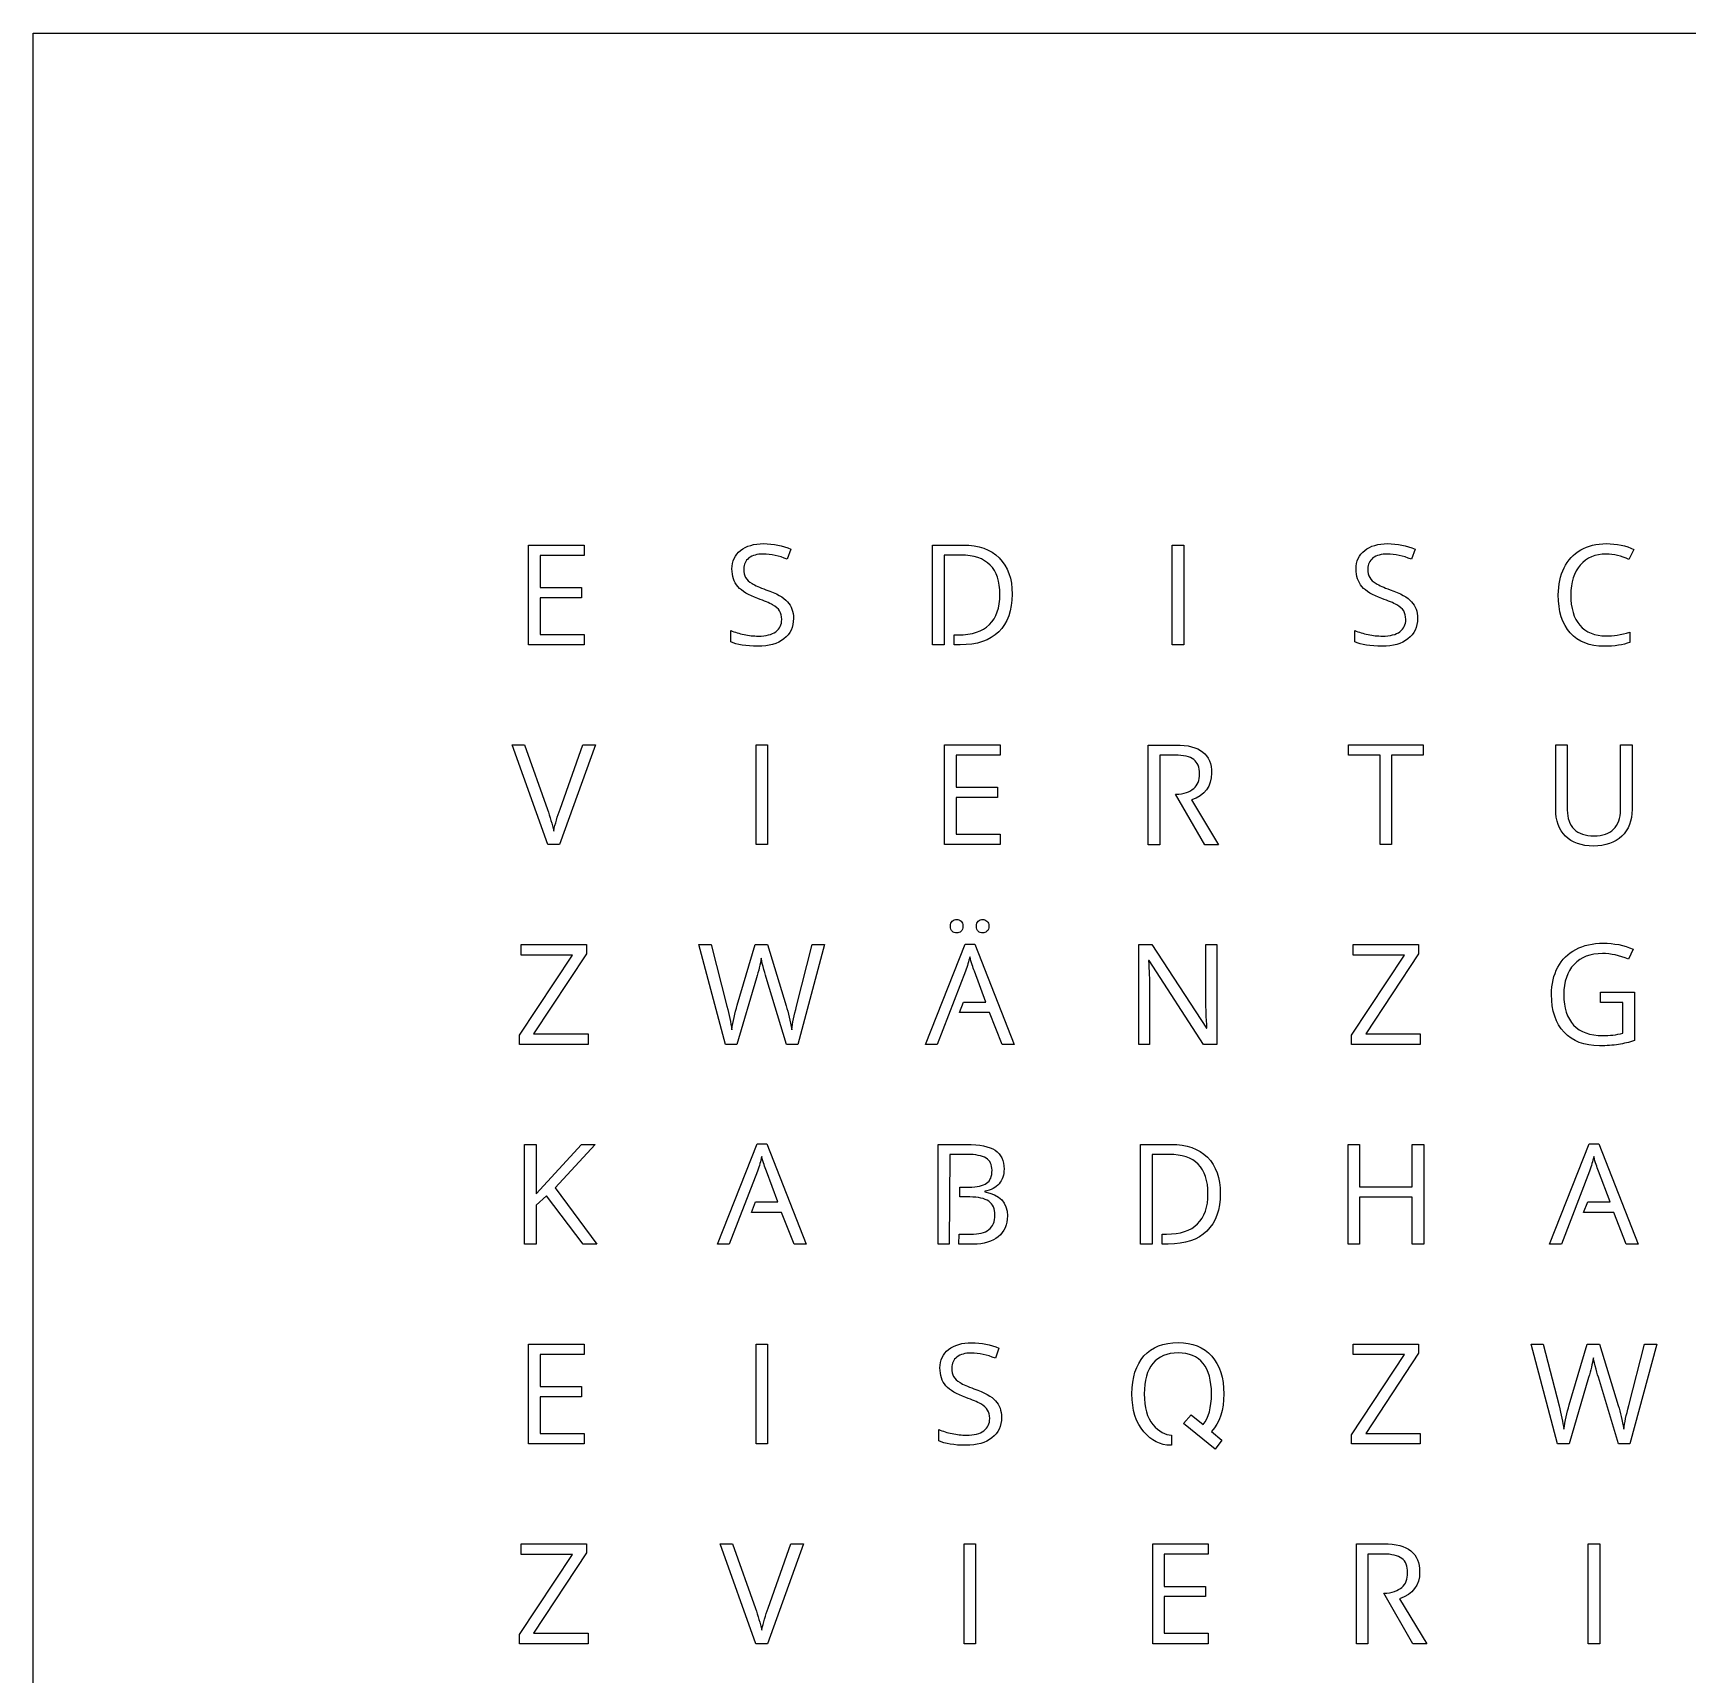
# Model space of a CAD drawing. Header units: millimetres. Extents: x 0 to 500, y 0 to 500.
# Drawn here: x 0 to 265.1, y 237 to 500 of the extents above; entities that cross this region are included whole.
import ezdxf

# ---------------------------------------------------------------- set-up
doc = ezdxf.new("R2010")
doc.units = ezdxf.units.MM
doc.layers.get('0').update_dxf_attribs({"linetype": 'CONTINUOUS'})

msp = doc.modelspace()

# ---------------------------------------------------------------- linework, layer by layer
at = {"color": 7}
for points in [[(0, 500), (500.000005, 500), (500.000005, -0.000005), (0, -0.000005)], [(88.282187, 402.001371), (79.370693, 402.001371), (79.370693, 417.98648), (88.282187, 417.98648), (88.282187, 416.335485), (81.229533, 416.335485), (81.229533, 411.185699), (87.855748, 411.185699), (87.855748, 409.545642), (81.229533, 409.545642), (81.229533, 403.663298), (88.282187, 403.663298)], [(182.436056, 402.001371), (182.436056, 417.98648), (184.294896, 417.98648), (184.294896, 402.001371)], [(251.979134, 416.554158)], [(121.79354, 406.25459)], [(221.753546, 406.25459)], [(115.796049, 370.003186), (115.796049, 385.988295), (117.65489, 385.988295), (117.65489, 370.003186)], [(154.922188, 370.003186), (146.010699, 370.003186), (146.010699, 385.988295), (154.922188, 385.988295), (154.922188, 384.337301), (147.869534, 384.337301), (147.869534, 379.187514), (154.495749, 379.187514), (154.495749, 377.547457), (147.869534, 377.547457), (147.869534, 371.665108), (154.922188, 371.665108)], [(217.603964, 370.003186), (215.745129, 370.003186), (215.745129, 384.337301), (210.682523, 384.337301), (210.682523, 385.988295), (222.666565, 385.988295), (222.666565, 384.337301), (217.603964, 384.337301)], [(146.934896, 356.938032)], [(151.100893, 356.938032)], [(88.894507, 338.004997), (77.905494, 338.004997), (77.905494, 339.459184), (86.390544, 352.317246), (78.167918, 352.317246), (78.167918, 353.9901), (88.653953, 353.9901), (88.653953, 352.535918), (80.168903, 339.688794), (88.894507, 339.688794)], [(222.17452, 338.004997), (211.185501, 338.004997), (211.185501, 339.459184), (219.670556, 352.317246), (211.44793, 352.317246), (211.44793, 353.9901), (221.933966, 353.9901), (221.933966, 352.535918), (213.448911, 339.688794), (222.17452, 339.688794)], [(90.272235, 306.006807), (88.085369, 306.006807), (82.25736, 313.758823), (80.584405, 312.271833), (80.584405, 306.006807), (78.72557, 306.006807), (78.72557, 321.991916), (80.584405, 321.991916), (80.584405, 314.064962), (87.833877, 321.991916), (90.031681, 321.991916), (83.602285, 315.049)], [(222.754037, 306.006807), (220.895201, 306.006807), (220.895201, 313.529213), (212.475752, 313.529213), (212.475752, 306.006807), (210.616916, 306.006807), (210.616916, 321.991916), (212.475752, 321.991916), (212.475752, 315.191135), (220.895201, 315.191135), (220.895201, 321.991916), (222.754037, 321.991916)], [(88.282187, 274.008628), (79.370693, 274.008628), (79.370693, 289.993731), (88.282187, 289.993731), (88.282187, 288.342742), (81.229533, 288.342742), (81.229533, 283.192961), (87.855748, 283.192961), (87.855748, 281.552899), (81.229533, 281.552899), (81.229533, 275.670555), (88.282187, 275.670555)], [(115.796049, 274.008628), (115.796049, 289.993731), (117.65489, 289.993731), (117.65489, 274.008628)], [(222.17452, 274.008628), (211.185501, 274.008628), (211.185501, 275.462815), (219.670556, 288.320871), (211.44793, 288.320871), (211.44793, 289.993731), (221.933966, 289.993731), (221.933966, 288.53955), (213.448911, 275.69242), (222.17452, 275.69242)], [(155.11354, 278.261847)], [(88.894507, 242.010459), (77.905494, 242.010459), (77.905494, 243.464641), (86.390544, 256.322703), (78.167918, 256.322703), (78.167918, 257.995563), (88.653953, 257.995563), (88.653953, 256.541376), (80.168903, 243.694246), (88.894507, 243.694246)], [(149.11605, 242.010459), (149.11605, 257.995563), (150.974891, 257.995563), (150.974891, 242.010459)], [(188.242194, 242.010459), (179.330699, 242.010459), (179.330699, 257.995563), (188.242194, 257.995563), (188.242194, 256.344573), (181.18954, 256.344573), (181.18954, 251.194782), (187.815754, 251.194782), (187.815754, 249.554725), (181.18954, 249.554725), (181.18954, 243.672386), (188.242194, 243.672386)], [(249.076067, 242.010459), (249.076067, 257.995563), (250.934903, 257.995563), (250.934903, 242.010459)]]:
    msp.add_lwpolyline(points, close=True, dxfattribs=at)
for points in [[(121.388965, 417.341389), (120.809449, 415.723197)], [(148.622671, 416.383012), (145.921883, 416.383012), (145.921883, 402.006665), (144.06173, 402.005078), (144.06173, 417.990181), (148.960332, 417.990181)], [(221.348977, 417.341389), (220.76946, 415.723197)], [(256.396606, 417.297653), (255.609339, 415.701326)], [(111.733939, 402.515255), (111.733939, 404.308389)], [(148.490141, 402.005078), (147.507875, 402.005078), (147.509383, 403.612421)], [(147.509383, 403.612421), (148.185288, 403.612421)], [(211.69395, 402.515255), (211.69395, 404.308389)], [(255.773354, 404.035043), (255.773354, 402.405919)], [(88.063499, 385.988295), (90.064484, 385.988295), (84.302081, 370.003186), (82.465116, 370.003186), (76.735517, 385.988295), (78.703699, 385.988295), (82.37764, 375.644987)], [(84.411428, 375.710593), (88.063499, 385.988295)], [(182.902172, 384.335464), (180.48568, 384.335464), (180.48568, 377.425347), (180.48568, 369.97948), (178.626823, 369.97948), (178.626823, 385.964583), (183.011498, 385.964583)], [(243.882249, 375.688722), (243.882249, 385.988295), (245.741089, 385.988295), (245.741089, 375.557521)], [(254.258942, 375.579386), (254.258942, 385.988295), (256.117778, 385.988295)], [(256.117778, 385.988295), (256.117778, 375.644987)], [(185.54827, 377.162938), (189.889209, 369.97948), (187.691395, 369.97948), (183.008588, 378.091218)], [(115.867122, 348.643511), (112.7399, 338.004997), (110.90293, 338.004997), (106.649472, 353.9901), (108.617655, 353.9901), (111.143484, 344.116951)], [(112.783636, 344.270023), (115.648438, 353.9901), (117.616621, 353.9901), (120.623563, 344.182552)], [(122.296518, 344.138816), (124.81142, 353.9901), (126.779597, 353.9901), (122.504269, 338.004997)], [(144.835507, 338.011757), (142.954796, 338.011757), (149.274845, 354.062466), (150.838453, 354.062466), (157.12572, 338.011757), (155.201273, 338.011757), (153.21121, 343.095937), (148.391189, 343.095937), (149.04725, 344.768797), (152.631693, 344.768797), (150.772863, 349.721776)], [(178.833193, 347.090921), (178.833193, 338.004997), (177.116491, 338.004997), (177.116491, 353.9901), (179.215891, 353.9901), (187.930562, 340.629092), (188.018039, 340.629092)], [(187.864956, 344.816705), (187.864956, 353.9901), (189.603518, 353.9901), (189.603518, 338.004997)], [(256.270861, 353.279414), (255.549194, 351.639357)], [(189.603518, 338.004997), (187.482258, 338.004997), (178.745711, 351.420679), (178.65824, 351.420679)], [(122.504269, 338.004997), (120.667298, 338.004997), (117.441668, 348.709112)], [(149.340462, 349.721776), (144.835507, 338.011757)], [(251.077047, 346.380234), (256.51142, 346.380234), (256.51142, 338.606352)], [(254.652584, 339.798125), (254.652584, 344.718306), (251.077047, 344.718306), (251.077047, 346.380234)], [(111.514049, 306.007722), (109.633337, 306.007722), (115.953387, 322.058432), (117.516995, 322.058432), (123.804262, 306.007722), (121.879815, 306.007722), (119.889752, 311.091903), (115.069731, 311.091903), (115.725792, 312.764757), (119.310235, 312.764757), (117.451404, 317.717757)], [(146.713115, 306.005751), (144.983189, 306.005751), (144.983189, 321.990844), (149.499071, 321.990844)], [(181.957305, 320.38843), (179.256518, 320.38843), (179.256518, 306.012083), (177.396365, 306.010495), (177.396365, 321.995599), (182.294967, 321.995599)], [(244.793016, 306.00873), (242.912305, 306.00873), (249.232354, 322.05944), (250.795962, 322.05944), (257.083229, 306.00873), (255.158782, 306.00873), (253.168719, 311.092911), (248.348698, 311.092911), (249.004759, 312.765765), (252.589202, 312.765765), (250.730372, 317.718765)], [(149.575695, 320.38358), (146.842099, 320.38358), (146.713115, 306.005751)], [(116.019003, 317.717757), (111.514049, 306.007722)], [(249.297971, 317.718765), (244.793016, 306.00873)], [(150.024005, 313.571882), (148.429599, 313.571882), (148.429599, 315.146338), (149.903725, 315.146338)], [(152.418537, 314.490304), (152.418537, 314.380978)], [(150.559706, 306.005751), (148.300615, 306.005751), (148.313844, 307.591134), (150.177093, 307.591134)], [(181.824776, 306.010495), (180.84251, 306.010495), (180.844018, 307.617839)], [(180.844018, 307.617839), (181.519923, 307.617839)], [(154.708966, 289.348645), (154.129449, 287.730448)], [(249.147134, 284.647142), (246.019913, 274.008628), (244.182942, 274.008628), (239.929485, 289.993731), (241.897667, 289.993731), (244.423502, 280.120582)], [(246.063648, 280.273649), (248.928451, 289.993731), (250.896628, 289.993731), (253.903581, 280.186183)], [(255.576536, 280.142447), (258.091432, 289.993731), (260.059615, 289.993731), (255.784286, 274.008628)], [(255.784286, 274.008628), (253.947316, 274.008628), (250.72168, 284.712749)], [(188.77444, 275.993982), (190.407158, 274.61736), (189.345226, 273.155172), (184.289859, 277.301523), (185.501571, 278.687585), (187.396702, 277.098289)], [(145.053939, 274.522512), (145.053939, 276.315646)], [(182.325486, 275.425429), (182.325486, 273.796305)], [(121.383499, 257.995563), (123.384485, 257.995563), (117.622087, 242.010459), (115.785117, 242.010459), (110.055517, 257.995563), (112.0237, 257.995563), (115.69764, 247.652254)], [(117.731429, 247.71786), (121.383499, 257.995563)], [(216.231404, 256.368082), (213.814911, 256.368082), (213.814911, 249.457964), (213.814911, 242.012097), (211.956055, 242.012097), (211.956055, 257.997201), (216.34073, 257.997201)], [(218.877502, 249.195555), (223.218441, 242.012097), (221.020627, 242.012097), (216.337819, 250.123836)]]:
    msp.add_lwpolyline(points, dxfattribs=at)
for points in [[(111.941695, 414.181539), (111.941695, 415.413407), (112.404581, 416.393797), (113.330355, 417.12271)], [(113.330355, 417.12271), (114.256129, 417.851627), (115.480775, 418.216085), (117.004296, 418.216085)], [(116.96056, 416.554158), (115.976469, 416.554158), (115.207419, 416.342773), (114.653409, 415.920005)], [(120.809449, 415.723197), (119.490038, 416.277171), (118.207076, 416.554158), (116.96056, 416.554158)], [(117.004296, 418.216085), (118.593422, 418.216085), (120.054979, 417.92452), (121.388965, 417.341389)], [(153.280687, 414.797618), (152.238281, 415.854547), (150.685601, 416.383012), (148.622671, 416.383012)], [(148.960332, 417.990181), (151.446066, 417.990181), (153.377815, 417.301357), (154.755527, 415.923711)], [(211.901701, 414.181539), (211.901701, 415.413407), (212.36459, 416.393797), (213.290367, 417.12271)], [(213.290367, 417.12271), (214.216141, 417.851627), (215.440786, 418.216085), (216.964302, 418.216085)], [(216.920567, 416.554158), (215.936475, 416.554158), (215.167427, 416.342773), (214.613421, 415.920005)], [(220.76946, 415.723197), (219.450047, 416.277171), (218.167082, 416.554158), (216.920567, 416.554158)], [(216.964302, 418.216085), (218.553429, 418.216085), (220.014987, 417.92452), (221.348977, 417.341389)], [(245.221707, 414.345549), (245.841319, 415.584702), (246.730645, 416.539579), (247.889686, 417.210182)], [(251.979134, 416.554158), (250.222346, 416.554158), (248.833684, 415.967381), (247.813147, 414.793827)], [(247.889686, 417.210182), (249.056019, 417.880784), (250.426456, 418.216085), (252.000999, 418.216085)], [(255.609339, 415.701326), (254.399269, 416.269881), (253.1892, 416.554158), (251.979134, 416.554158)], [(252.000999, 418.216085), (253.6776, 418.216085), (255.142802, 417.909941), (256.396606, 417.297653)], [(112.892983, 411.327838), (112.258791, 412.056754), (111.941695, 413.007988), (111.941695, 414.181539)], [(114.653409, 415.920005), (114.099403, 415.497232), (113.822401, 414.910455), (113.822401, 414.159673)], [(113.822401, 414.159673), (113.822401, 413.605699), (113.924454, 413.150127), (114.128561, 412.792958)], [(154.855249, 410.085188), (154.855249, 412.169885), (154.330395, 413.740695), (153.280687, 414.797618)], [(154.755527, 415.923711), (156.133266, 414.54606), (156.822135, 412.621725), (156.822135, 410.150704)], [(212.85299, 411.327838), (212.218797, 412.056754), (211.901701, 413.007988), (211.901701, 414.181539)], [(214.613421, 415.920005), (214.059412, 415.497232), (213.782407, 414.910455), (213.782407, 414.159673)], [(213.782407, 414.159673), (213.782407, 413.605699), (213.884462, 413.150127), (214.088573, 412.792958)], [(244.303222, 410.01579), (244.303222, 411.663139), (244.609384, 413.106392), (245.221707, 414.345549)], [(247.813147, 414.793827), (246.799899, 413.627565), (246.293275, 412.027597), (246.293275, 409.993925)], [(116.085811, 409.436305), (114.598739, 409.968411), (113.534463, 410.598921), (112.892983, 411.327838)], [(114.128561, 412.792958), (114.332671, 412.44308), (114.675281, 412.118713), (115.156393, 411.819857)], [(115.156393, 411.819857), (115.644792, 411.52829), (116.388328, 411.203923), (117.387, 410.846757)], [(117.387, 410.846757), (119.063597, 410.249045), (120.215348, 409.6076), (120.842252, 408.922421)], [(216.045817, 409.436305), (214.558746, 409.968411), (213.49447, 410.598921), (212.85299, 411.327838)], [(214.088573, 412.792958), (214.292683, 412.44308), (214.635292, 412.118713), (215.116399, 411.819857)], [(215.116399, 411.819857), (215.604799, 411.52829), (216.348335, 411.203923), (217.347006, 410.846757)], [(217.347006, 410.846757), (219.023607, 410.249045), (220.175358, 409.6076), (220.802258, 408.922421)], [(118.458562, 408.419469), (117.941005, 408.718321), (117.150088, 409.057267), (116.085811, 409.436305)], [(119.573871, 407.435431), (119.35518, 407.792601), (118.983411, 408.120614), (118.458562, 408.419469)], [(120.842252, 408.922421), (121.476444, 408.237238), (121.79354, 407.347961), (121.79354, 406.25459)], [(153.182288, 405.241546), (154.297586, 406.33492), (154.855249, 407.949469), (154.855249, 410.085188)], [(156.822135, 410.150704), (156.822135, 407.512028), (156.104108, 405.492934), (154.668056, 404.093423)], [(218.418574, 408.419469), (217.901014, 408.718321), (217.110095, 409.057267), (216.045817, 409.436305)], [(219.533877, 407.435431), (219.315187, 407.792601), (218.943419, 408.120614), (218.418574, 408.419469)], [(220.802258, 408.922421), (221.43645, 408.237238), (221.753546, 407.347961), (221.753546, 406.25459)], [(246.216731, 403.925706), (244.941058, 405.354379), (244.303222, 407.384407), (244.303222, 410.01579)], [(246.293275, 409.993925), (246.293275, 407.901939), (246.781676, 406.283747), (247.758479, 405.13935)], [(118.972478, 404.111582), (119.599378, 404.585376), (119.912829, 405.2414), (119.912829, 406.079653)], [(119.912829, 406.079653), (119.912829, 406.633627), (119.799843, 407.085553), (119.573871, 407.435431)], [(121.79354, 406.25459), (121.79354, 404.847783), (121.28327, 403.750766), (120.262729, 402.963539)], [(218.93249, 404.111582), (219.55939, 404.585376), (219.87284, 405.2414), (219.87284, 406.079653)], [(219.87284, 406.079653), (219.87284, 406.633627), (219.759853, 407.085553), (219.533877, 407.435431)], [(221.753546, 406.25459), (221.753546, 404.847783), (221.243278, 403.750766), (220.222741, 402.963539)], [(111.733939, 404.308389), (112.389999, 404.031399), (113.104378, 403.812724), (113.877074, 403.652365)], [(113.877074, 403.652365), (114.649767, 403.492003), (115.415171, 403.411822), (116.173287, 403.411822)], [(120.262729, 402.963539), (119.242193, 402.176311), (117.857177, 401.782698), (116.107681, 401.782698)], [(116.173287, 403.411822), (117.412511, 403.411822), (118.345574, 403.645075), (118.972478, 404.111582)], [(148.185288, 403.612421), (150.401306, 403.612421), (152.06699, 404.155463), (153.182288, 405.241546)], [(154.668056, 404.093423), (153.239306, 402.701194), (151.180001, 402.005078), (148.490141, 402.005078)], [(211.69395, 404.308389), (212.350011, 404.031399), (213.06439, 403.812724), (213.837086, 403.652365)], [(213.837086, 403.652365), (214.609779, 403.492003), (215.375181, 403.411822), (216.133294, 403.411822)], [(220.222741, 402.963539), (219.202201, 402.176311), (217.817183, 401.782698), (216.067688, 401.782698)], [(216.133294, 403.411822), (217.372521, 403.411822), (218.305586, 403.645075), (218.93249, 404.111582)], [(251.672974, 401.782698), (249.318443, 401.782698), (247.499695, 402.497034), (246.216731, 403.925706)], [(247.758479, 405.13935), (248.742567, 404.002242), (250.142162, 403.433687), (251.957263, 403.433687)], [(251.957263, 403.433687), (253.072567, 403.433687), (254.344597, 403.634139), (255.773354, 404.035043)], [(116.107681, 401.782698), (114.212393, 401.782698), (112.754479, 402.026884), (111.733939, 402.515255)], [(216.067688, 401.782698), (214.1724, 401.782698), (212.714487, 402.026884), (211.69395, 402.515255)], [(255.773354, 402.405919), (254.665339, 401.990438), (253.298545, 401.782698), (251.672974, 401.782698)], [(183.011498, 385.964583), (184.972404, 385.964583), (186.419384, 385.589193), (187.352437, 384.838411)], [(187.352437, 384.838411), (188.292793, 384.087629), (188.762984, 382.957811), (188.762984, 381.448955)], [(185.898181, 383.635705), (185.278554, 384.10221), (184.279884, 384.335464), (182.902172, 384.335464)], [(186.838537, 381.350557), (186.838537, 382.40748), (186.525085, 383.169194), (185.898181, 383.635705)], [(188.762984, 381.448955), (188.762984, 379.335104), (187.691421, 377.906431), (185.54827, 377.162938)], [(185.920036, 378.999803), (186.532361, 379.52462), (186.838537, 380.308204), (186.838537, 381.350557)], [(183.008588, 378.091218), (184.379764, 378.047644), (185.307711, 378.482275), (185.920036, 378.999803)], [(82.37764, 375.644987), (82.800433, 374.456856), (83.135752, 373.301526), (83.383596, 372.178998)], [(83.383596, 372.178998), (83.646021, 373.35984), (83.988631, 374.537039), (84.411428, 375.710593)], [(245.456795, 371.35897), (244.407097, 372.408607), (243.882249, 373.851858), (243.882249, 375.688722)], [(245.741089, 375.557521), (245.741089, 374.223604), (246.105567, 373.199478), (246.834522, 372.485142)], [(253.165509, 372.485142), (253.894465, 373.206767), (254.258942, 374.238181), (254.258942, 375.579386)], [(256.117778, 375.644987), (256.117778, 373.822702), (255.567418, 372.390384), (254.466699, 371.348032)], [(249.928941, 369.784508), (248.004499, 369.784508), (246.513784, 370.309329), (245.456795, 371.35897)], [(246.834522, 372.485142), (247.563478, 371.770806), (248.635044, 371.413638), (250.04922, 371.413638)], [(254.466699, 371.348032), (253.365975, 370.305683), (251.85339, 369.784508), (249.928941, 369.784508)], [(250.04922, 371.413638), (251.397791, 371.413638), (252.436554, 371.770806), (253.165509, 372.485142)], [(147.219191, 357.758066), (147.416015, 357.925716), (147.649271, 358.009542), (147.918988, 358.009542)], [(147.918988, 358.009542), (148.19598, 358.009542), (148.432888, 357.925716), (148.629711, 357.758066)], [(151.385188, 357.758066), (151.582012, 357.925716), (151.815268, 358.009542), (152.084984, 358.009542)], [(152.084984, 358.009542), (152.354701, 358.009542), (152.587957, 357.925716), (152.784781, 357.758066)], [(146.934896, 356.938032), (146.934896, 357.317072), (147.02967, 357.590415), (147.219191, 357.758066)], [(147.219191, 356.118004), (147.02967, 356.300236), (146.934896, 356.573577), (146.934896, 356.938032)], [(147.918988, 355.855595), (147.649271, 355.855595), (147.416015, 355.943064), (147.219191, 356.118004)], [(148.629711, 356.118004), (148.432888, 355.943064), (148.19598, 355.855595), (147.918988, 355.855595)], [(148.629711, 357.758066), (148.833837, 357.590415), (148.935887, 357.317072), (148.935887, 356.938032)], [(148.935887, 356.938032), (148.935887, 356.573577), (148.833837, 356.300236), (148.629711, 356.118004)], [(151.100893, 356.938032), (151.100893, 357.317072), (151.195667, 357.590415), (151.385188, 357.758066)], [(151.385188, 356.118004), (151.195667, 356.300236), (151.100893, 356.573577), (151.100893, 356.938032)], [(152.084984, 355.855595), (151.815268, 355.855595), (151.582012, 355.943064), (151.385188, 356.118004)], [(152.784781, 356.118004), (152.587957, 355.943064), (152.354701, 355.855595), (152.084984, 355.855595)], [(152.784781, 357.758066), (152.98888, 357.590415), (153.09093, 357.317072), (153.09093, 356.938032)], [(153.09093, 356.938032), (153.09093, 356.573577), (152.98888, 356.300236), (152.784781, 356.118004)], [(244.210284, 350.360107), (244.880922, 351.613844), (245.843143, 352.568722), (247.096947, 353.22474)], [(251.383213, 352.557789), (249.436895, 352.557789), (247.917021, 351.9783), (246.82359, 350.819323)], [(247.096947, 353.22474), (248.350751, 353.888054), (249.819599, 354.219711), (251.503492, 354.219711)], [(255.549194, 351.639357), (254.105863, 352.251645), (252.717203, 352.557789), (251.383213, 352.557789)], [(251.503492, 354.219711), (253.209247, 354.219711), (254.79837, 353.906278), (256.270861, 353.279414)], [(116.63253, 351.803361), (116.472157, 350.841192), (116.217021, 349.787908), (115.867122, 348.643511)], [(116.927757, 350.502246), (116.738227, 351.223871), (116.639818, 351.657576), (116.63253, 351.803361)], [(117.441668, 348.709112), (117.288587, 349.18291), (117.117283, 349.780622), (116.927757, 350.502246)], [(150.029331, 352.028794), (149.868967, 351.329035), (149.639335, 350.560029), (149.340462, 349.721776)], [(150.772863, 349.721776), (150.532304, 350.348645), (150.284468, 351.117651), (150.029331, 352.028794)], [(178.65824, 351.420679), (178.774875, 349.846224), (178.833193, 348.402972), (178.833193, 347.090921)], [(243.215255, 345.997551), (243.215255, 347.659477), (243.546932, 349.113662), (244.210284, 350.360107)], [(246.82359, 350.819323), (245.730155, 349.660346), (245.183438, 348.053088), (245.183438, 345.997551)], [(187.91963, 342.52063), (187.868604, 343.592132), (187.85038, 344.357491), (187.864956, 344.816705)], [(245.238106, 339.940265), (243.889539, 341.383518), (243.215255, 343.402613), (243.215255, 345.997551)], [(245.183438, 345.997551), (245.183438, 343.839962), (245.708286, 342.203548), (246.757984, 341.088308)], [(111.143484, 344.116951), (111.493383, 342.732012), (111.748519, 341.478277), (111.908892, 340.355745)], [(111.908892, 340.355745), (112.10571, 341.689665), (112.397291, 342.994424), (112.783636, 344.270023)], [(120.623563, 344.182552), (120.973462, 343.052735), (121.268689, 341.777133), (121.509245, 340.355745)], [(121.509245, 340.355745), (121.647746, 341.390806), (121.91017, 342.65183), (122.296518, 344.138816)], [(188.018039, 340.629092), (188.003469, 340.825899), (187.970666, 341.456412), (187.91963, 342.52063)], [(250.891162, 337.786324), (248.471029, 337.786324), (246.586677, 338.504304), (245.238106, 339.940265)], [(246.757984, 341.088308), (247.814969, 339.973068), (249.364001, 339.415448), (251.405078, 339.415448)], [(251.405078, 339.415448), (252.513093, 339.415448), (253.595595, 339.543007), (254.652584, 339.798125)], [(253.930917, 337.994064), (253.05617, 337.85557), (252.042918, 337.786324), (250.891162, 337.786324)], [(256.51142, 338.606352), (255.665829, 338.336654), (254.805662, 338.132557), (253.930917, 337.994064)], [(149.499071, 321.990844), (151.620342, 321.990844), (153.154793, 321.673768), (154.102424, 321.039614)], [(154.102424, 321.039614), (155.050083, 320.405461), (155.523898, 319.403193), (155.523898, 318.032836)], [(182.294967, 321.995599), (184.780701, 321.995599), (186.71245, 321.306775), (188.090162, 319.929129)], [(116.707872, 320.024765), (116.547508, 319.324995), (116.317877, 318.55601), (116.019003, 317.717757)], [(117.451404, 317.717757), (117.210845, 318.344608), (116.96301, 319.11362), (116.707872, 320.024765)], [(152.637321, 319.782235), (151.995838, 320.183132), (150.975288, 320.38358), (149.575695, 320.38358)], [(153.599531, 317.846967), (153.599531, 318.743534), (153.278803, 319.388614), (152.637321, 319.782235)], [(186.615321, 318.803036), (185.572916, 319.859964), (184.020235, 320.38843), (181.957305, 320.38843)], [(188.189883, 314.090606), (188.189883, 316.175303), (187.665029, 317.746113), (186.615321, 318.803036)], [(188.090162, 319.929129), (189.4679, 318.551478), (190.156769, 316.627142), (190.156769, 314.156122)], [(249.98684, 320.025773), (249.826476, 319.326003), (249.596844, 318.557018), (249.297971, 317.718765)], [(250.730372, 317.718765), (250.489813, 318.345616), (250.241977, 319.114628), (249.98684, 320.025773)], [(149.903725, 315.146338), (151.215847, 315.146338), (152.159854, 315.350438), (152.735719, 315.758637)], [(154.725703, 315.682093), (154.200849, 315.069794), (153.431785, 314.672522), (152.418537, 314.490304)], [(152.735719, 315.758637), (153.311585, 316.174112), (153.599531, 316.870204), (153.599531, 317.846967)], [(155.523898, 318.032836), (155.523898, 317.085258), (155.257833, 316.301668), (154.725703, 315.682093)], [(153.06375, 312.872112), (152.400413, 313.338625), (151.387164, 313.571882), (150.024005, 313.571882)], [(152.418537, 314.380978), (154.845956, 313.965503), (156.05968, 312.689893), (156.05968, 310.554177)], [(154.069722, 310.685384), (154.069722, 311.676698), (153.734389, 312.405625), (153.06375, 312.872112)], [(186.516923, 309.246963), (187.632221, 310.340338), (188.189883, 311.954886), (188.189883, 314.090606)], [(190.156769, 314.156122), (190.156769, 311.517445), (189.438743, 309.498352), (188.002691, 308.098841)], [(153.085631, 308.33464), (153.741691, 308.837587), (154.069722, 309.62115), (154.069722, 310.685384)], [(156.05968, 310.554177), (156.05968, 309.125506), (155.574936, 308.010261), (154.605424, 307.208468)], [(150.177093, 307.591134), (151.467333, 307.591134), (152.436846, 307.83897), (153.085631, 308.33464)], [(181.519923, 307.617839), (183.73594, 307.617839), (185.401625, 308.16088), (186.516923, 309.246963)], [(188.002691, 308.098841), (186.573941, 306.706611), (184.514636, 306.010495), (181.824776, 306.010495)], [(154.605424, 307.208468), (153.643214, 306.406648), (152.294632, 306.005751), (150.559706, 306.005751)], [(145.26169, 286.188801), (145.26169, 287.420665), (145.724578, 288.401056), (146.650355, 289.129973)], [(146.650355, 289.129973), (147.576129, 289.858886), (148.800776, 290.223342), (150.324296, 290.223342)], [(150.324296, 290.223342), (151.913419, 290.223342), (153.374975, 289.931777), (154.708966, 289.348645)], [(177.938509, 288.097616), (179.221474, 289.533581), (181.043871, 290.251563), (183.405674, 290.251563)], [(183.405674, 290.251563), (185.701887, 290.251563), (187.495127, 289.522649), (188.785368, 288.064818)], [(147.97341, 287.927256), (147.419404, 287.504491), (147.142401, 286.917715), (147.142401, 286.16693)], [(150.280555, 288.561415), (149.296464, 288.561415), (148.527415, 288.350029), (147.97341, 287.927256)], [(154.129449, 287.730448), (152.810035, 288.284426), (151.527071, 288.561415), (150.280555, 288.561415)], [(176.014062, 282.051268), (176.014062, 284.653495), (176.655545, 286.668943), (177.938509, 288.097616)], [(179.359983, 286.905843), (178.441482, 285.790603), (177.982245, 284.165122), (177.982245, 282.029397)], [(183.405674, 288.589635), (181.634315, 288.589635), (180.28576, 288.028372), (179.359983, 286.905843)], [(187.396702, 286.916775), (186.500109, 288.032015), (185.169757, 288.589635), (183.405674, 288.589635)], [(188.752586, 282.029397), (188.752586, 284.179698), (188.300625, 285.808825), (187.396702, 286.916775)], [(188.785368, 288.064818), (190.075635, 286.606985), (190.720768, 284.595178), (190.720768, 282.029397)], [(249.912542, 287.806987), (249.752173, 286.844821), (249.497037, 285.791539), (249.147134, 284.647142)], [(250.207769, 286.505877), (250.01824, 287.227502), (249.91983, 287.661205), (249.912542, 287.806987)], [(250.72168, 284.712749), (250.568599, 285.186543), (250.397296, 285.784253), (250.207769, 286.505877)], [(146.212983, 283.335095), (145.578788, 284.064011), (145.26169, 285.015247), (145.26169, 286.188801)], [(147.142401, 286.16693), (147.142401, 285.612953), (147.244454, 285.157381), (147.448561, 284.800215)], [(147.448561, 284.800215), (147.652671, 284.450337), (147.995282, 284.12597), (148.476393, 283.827114)], [(148.476393, 283.827114), (148.964793, 283.53555), (149.708328, 283.211183), (150.707, 282.854014)], [(149.405811, 281.443562), (147.91874, 281.975671), (146.854464, 282.606182), (146.212983, 283.335095)], [(151.778563, 280.426726), (151.261002, 280.725578), (150.470085, 281.064524), (149.405811, 281.443562)], [(150.707, 282.854014), (152.383598, 282.256302), (153.535348, 281.614857), (154.162252, 280.929678)], [(177.927582, 275.950246), (176.651894, 277.393498), (176.014062, 279.427173), (176.014062, 282.051268)], [(177.982245, 282.029397), (177.982245, 279.864521), (178.441482, 278.220818), (179.359983, 277.098289)], [(187.396702, 277.098289), (188.300625, 278.213529), (188.752586, 279.857232), (188.752586, 282.029397)], [(190.720768, 282.029397), (190.720768, 279.470906), (190.071984, 277.459099), (188.77444, 275.993982)], [(152.893866, 279.442693), (152.675183, 279.799859), (152.303415, 280.12787), (151.778563, 280.426726)], [(153.232829, 278.08691), (153.232829, 278.640884), (153.119841, 279.092812), (152.893866, 279.442693)], [(154.162252, 280.929678), (154.796444, 280.244495), (155.11354, 279.355218), (155.11354, 278.261847)], [(244.423502, 280.120582), (244.773397, 278.73564), (245.028531, 277.481905), (245.188904, 276.359376)], [(245.188904, 276.359376), (245.385722, 277.693293), (245.677304, 278.99805), (246.063648, 280.273649)], [(253.903581, 280.186183), (254.253476, 279.056366), (254.548702, 277.780764), (254.789257, 276.359376)], [(254.789257, 276.359376), (254.927758, 277.394437), (255.190184, 278.655461), (255.576536, 280.142447)], [(145.053939, 276.315646), (145.710003, 276.038659), (146.424382, 275.819985), (147.197075, 275.659622)], [(149.493282, 275.419079), (150.732509, 275.419079), (151.665575, 275.652332), (152.292479, 276.118838)], [(152.292479, 276.118838), (152.919379, 276.592633), (153.232829, 277.248657), (153.232829, 278.08691)], [(155.11354, 278.261847), (155.11354, 276.85504), (154.60327, 275.758023), (153.58273, 274.970796)], [(182.325486, 273.796305), (180.345133, 273.819694), (179.210547, 274.514286), (177.927582, 275.950246)], [(179.359983, 277.098289), (180.28576, 275.983049), (181.41061, 275.448816), (182.325486, 275.425429)], [(149.427681, 273.789955), (147.532397, 273.789955), (146.074483, 274.034141), (145.053939, 274.522512)], [(147.197075, 275.659622), (147.969767, 275.49926), (148.73517, 275.419079), (149.493282, 275.419079)], [(153.58273, 274.970796), (152.562193, 274.183568), (151.177177, 273.789955), (149.427681, 273.789955)], [(216.34073, 257.997201), (218.301636, 257.997201), (219.748616, 257.62181), (220.681669, 256.871028)], [(219.227413, 255.668322), (218.607786, 256.134828), (217.609116, 256.368082), (216.231404, 256.368082)], [(220.167769, 253.383174), (220.167769, 254.440097), (219.854317, 255.201811), (219.227413, 255.668322)], [(220.681669, 256.871028), (221.622025, 256.120246), (222.092216, 254.990428), (222.092216, 253.481573)], [(222.092216, 253.481573), (222.092216, 251.367721), (221.020653, 249.939048), (218.877502, 249.195555)], [(219.249268, 251.03242), (219.861593, 251.557237), (220.167769, 252.340822), (220.167769, 253.383174)], [(216.337819, 250.123836), (217.708996, 250.080261), (218.636943, 250.514892), (219.249268, 251.03242)], [(115.69764, 247.652254), (116.120434, 246.464127), (116.455754, 245.308797), (116.703602, 244.186265)], [(116.703602, 244.186265), (116.966026, 245.367108), (117.308635, 246.544306), (117.731429, 247.71786)]]:
    msp.add_open_spline(points, degree=3, dxfattribs=at)

doc.saveas('drawing.dxf')
